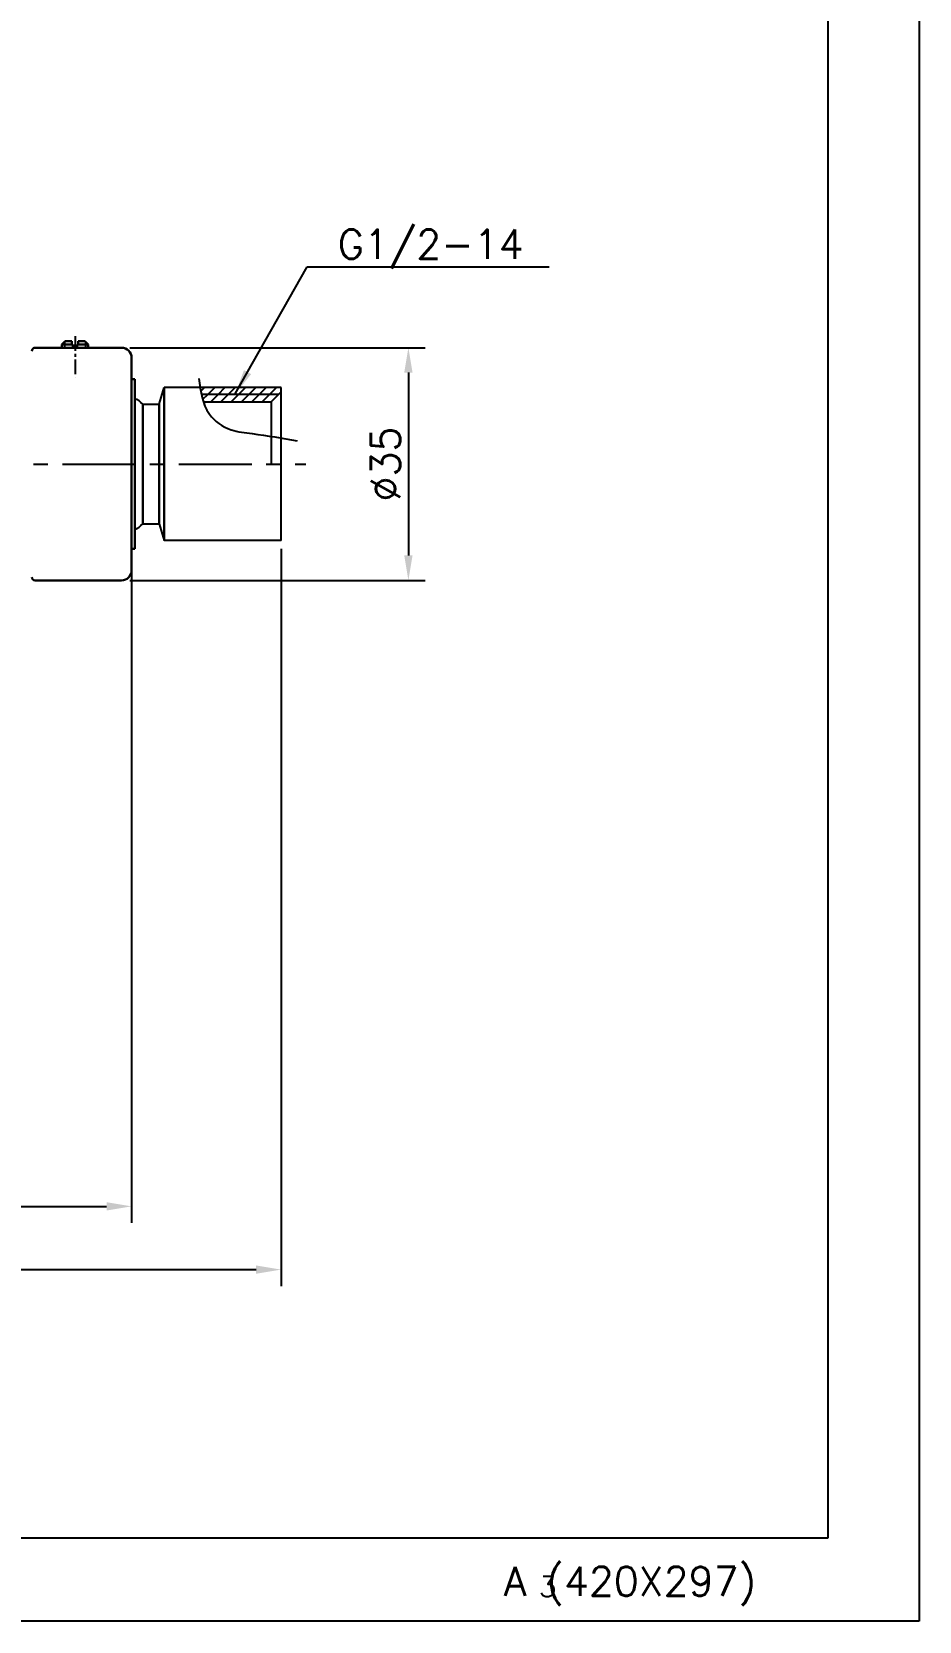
# Model space of a CAD drawing. Extents: x 5341 to 5761, y -702 to -405.
# Drawn here: x 5654.3 to 5761, y -702 to -510.7 of the extents above; entities that cross this region are included whole.
import ezdxf
from ezdxf.enums import TextEntityAlignment as Align

# ---------------------------------------------------------------- set-up
doc = ezdxf.new("R2010")
doc.units = 0
doc.header["$LTSCALE"] = 7
doc.header["$MEASUREMENT"] = 0
doc.linetypes.add('CENTER', pattern=[2, 1.25, -0.25, 0.25, -0.25])
doc.layers.get('0').update_dxf_attribs({"color": 2, "linetype": 'CONTINUOUS'})
for name, color, linetype in [('D', 2, 'CONTINUOUS'), ('DWG', 7, 'CONTINUOUS'), ('EbLayer1', 7, 'CONTINUOUS'), ('EBLAYER4', 7, 'CONTINUOUS'), ('EbLayer8', 7, 'CONTINUOUS'), ('TXT', 4, 'CONTINUOUS'), ('中心线', 6, 'CENTER')]:
    doc.layers.add(name, color=color, linetype=linetype)
doc.layers.add('粗实线', color=7, linetype='CONTINUOUS', lineweight=30)
doc.styles.add('GHS', font='ROMANS', dxfattribs={"bigfont": 'GHS'})
doc.dimstyles.new('STANDARD$7', dxfattribs={"dimtxt": 3.5, "dimasz": 3, "dimexe": 1, "dimexo": 0.0625, "dimgap": 1, "dimtad": 1, "dimdec": 4, "dimzin": 0, "dimdsep": 46, "dimtxsty": 'GHS', "dimcen": 1, "dimclrt": 2, "dimadec": 0, "dimazin": 0, "dimtfac": 1, "dimtdec": 4, "dimtofl": 0, "dimtmove": 0, "dimatfit": 3, "dimfxl": 0, "dimtolj": 1, "dimtzin": 0, "dimarcsym": 0})

# ---------------------------------------------------------------- blocks, each defined once
blk = doc.blocks.new('BORDER')
for p, q in [((0, 1), (0, 0)), ((0, 0), (1, 0))]:
    blk.add_line(p, q)

msp = doc.modelspace()

# ---------------------------------------------------------------- linework, layer by layer
at = {"color": 2}
for p, q in [((5658.18, -548.03), (5658.18, -548.75)), ((5660.74, -548.03), (5660.74, -548.75)), ((5666.06, -548.75), (5701.56, -548.75)), ((5699.56, -551.75), (5699.56, -573.75)), ((5674.59, -553.99), (5675.02, -553.55)), ((5674.81, -555), (5675.46, -554.35)), ((5675.46, -554.35), (5676.26, -553.55)), ((5675.78, -555.27), (5676.7, -554.35)), ((5676.7, -554.35), (5677.5, -553.55)), ((5677.02, -555.27), (5677.94, -554.35)), ((5677.94, -554.35), (5678.74, -553.55)), ((5678.25, -555.27), (5679.17, -554.35)), ((5679.17, -554.35), (5679.97, -553.55)), ((5679.49, -555.27), (5680.41, -554.35)), ((5680.41, -554.35), (5681.21, -553.55)), ((5680.73, -555.27), (5681.65, -554.35)), ((5681.65, -554.35), (5682.45, -553.55)), ((5681.96, -555.27), (5682.88, -554.35)), ((5682.88, -554.35), (5683.68, -553.55)), ((5684.24, -572.95), (5684.24, -661.69)), ((5666.26, -575.25), (5666.26, -654.08)), ((5666.06, -576.75), (5701.56, -576.75)), ((5621.96, -652.08), (5663.26, -652.08)), ((5621.96, -659.69), (5681.24, -659.69))]:
    msp.add_line(p, q, dxfattribs=at)
msp.add_spline([(5674.37, -552.44), (5675.62, -556.74), (5678.24, -558.62), (5680.75, -559.09), (5686.19, -559.95)], degree=3)
for points in [[(5699.06, -551.75), (5700.06, -551.75), (5699.56, -548.75)], [(5699.06, -573.75), (5700.06, -573.75), (5699.56, -576.75)], [(5663.26, -651.58), (5663.26, -652.58), (5666.26, -652.08)], [(5681.24, -659.19), (5681.24, -660.19), (5684.24, -659.69)]]:
    msp.add_solid(points, dxfattribs=at)
at = {"layer": 'D', "color": 2}
msp.add_line((5674.66, -554.35), (5683.96, -554.35), dxfattribs=at)
at = {"layer": 'D', "color": 0}
for p, q in [((5683.04, -555.27), (5684.24, -554.07)), ((5674.9, -555.27), (5683.04, -555.27)), ((5683.04, -555.27), (5683.04, -562.75))]:
    msp.add_line(p, q, dxfattribs=at)
at = {"layer": 'EbLayer1'}
for p, q in [((5669.6, -555.55), (5670.17, -553.55)), ((5667.63, -555.55), (5669.6, -555.55)), ((5667.63, -569.95), (5669.6, -569.95)), ((5669.6, -569.95), (5670.17, -571.95))]:
    msp.add_line(p, q, dxfattribs=at)
for start, end in [(48.5904, 55.8826), (304.1174, 311.4096)]:
    msp.add_arc((5661.28, -562.75), 9.6, start, end, dxfattribs=at)
at = {"layer": 'EBLAYER4'}
msp.add_line((5684.24, -571.95), (5684.24, -553.55), dxfattribs=at)
at = {"layer": 'EbLayer8'}
for p, q in [((5684.24, -553.55), (5670.17, -553.55)), ((5684.24, -571.95), (5670.17, -571.95))]:
    msp.add_line(p, q, dxfattribs=at)
at = {"layer": 'TXT', "color": 4}
msp.add_lwpolyline([(5750, -692), (5372, -692), (5372, -418), (5750, -418)], close=True, dxfattribs=at)
at = {"layer": '中心线', "color": 2, "ltscale": 0.2}
msp.add_line((5659.46, -547.38), (5659.46, -552.31), dxfattribs=at)
at = {"layer": '中心线', "color": 2}
msp.add_line((5615.96, -562.75), (5687.24, -562.75), dxfattribs=at)
at = {"layer": '粗实线'}
for p, q in [((5665.06, -548.75), (5654.66, -548.75)), ((5658.26, -547.95), (5657.86, -548.35)), ((5659.06, -547.95), (5658.26, -547.95)), ((5660.66, -547.95), (5659.86, -547.95)), ((5660.66, -547.95), (5661.06, -548.35)), ((5666.26, -575.55), (5666.26, -549.95)), ((5666.66, -552.55), (5666.26, -552.55)), ((5666.66, -553.71), (5666.66, -552.55)), ((5666.66, -554.11), (5666.66, -552.55)), ((5666.66, -552.55), (5666.66, -572.95)), ((5666.26, -554.11), (5666.26, -554.55)), ((5670.17, -553.55), (5670.17, -571.95)), ((5667.63, -555.55), (5667.63, -569.95)), ((5669.6, -555.55), (5669.6, -569.95)), ((5666.66, -572.95), (5666.26, -572.95)), ((5665.06, -576.75), (5654.66, -576.75))]:
    msp.add_line(p, q, dxfattribs=at)
at = {"layer": '粗实线', "linetype": 'Continuous'}
for p, q in [((5659.06, -548.35), (5657.86, -548.35)), ((5657.86, -548.35), (5657.86, -548.75)), ((5659.06, -547.95), (5659.06, -548.49)), ((5659.86, -548.49), (5659.06, -548.49)), ((5659.86, -547.95), (5659.86, -548.49)), ((5661.06, -548.35), (5659.86, -548.35)), ((5661.06, -548.35), (5661.06, -548.75))]:
    msp.add_line(p, q, dxfattribs=at)
at = {"layer": '粗实线'}
for centre, radius, start, end in [((5654.66, -549.15), 0.4, 90, 180), ((5665.06, -549.95), 1.2, 0, 90), ((5665.06, -575.55), 1.2, 270, 0), ((5654.66, -576.35), 0.4, 180, 270)]:
    msp.add_arc(centre, radius, start, end, dxfattribs=at)

# ---------------------------------------------------------------- block references
at = {"xscale": -420, "yscale": 297, "zscale": 420}
msp.add_blockref('BORDER', (5761, -702), dxfattribs=at)

# ---------------------------------------------------------------- texts
at = {"ltscale": 10, "style": 'GHS'}
msp.add_text('G1/2-14', height=3.5, dxfattribs=at).set_placement((5691.06, -538.04))
at = {"color": 2, "insert": (5696.81, -562.75), "char_height": 3.5, "attachment_point": 5, "rotation": 90, "style": 'GHS'}
msp.add_mtext('\\A1;%%C35', dxfattribs=at)
at = {"layer": 'DWG', "style": 'GHS'}
msp.add_text('A (420X297)', height=3.5, dxfattribs=at).set_placement((5711.07, -698.94))
msp.add_text('3', height=2.5, dxfattribs=at).set_placement((5716.32, -699.08), align=Align.CENTER)

# ---------------------------------------------------------------- leaders
at = {"ltscale": 10}
msp.add_leader([(5678.74, -554.3), (5687.37, -539.01), (5716.49, -539.01)], dimstyle='STANDARD$7', override={"dimgap": 1, "dimtad": 0}, dxfattribs=at)

doc.saveas('drawing.dxf')
